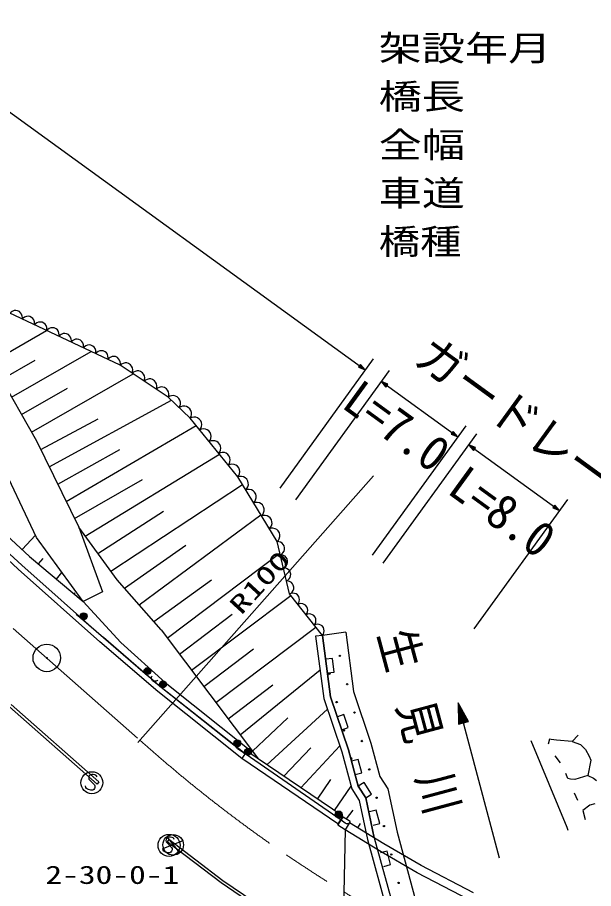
# Model space of a CAD drawing. Units: millimetres, scale not verified. Extents: x 40000 to 680000, y 20000 to 380000.
# Drawn here: x 172110 to 213851, y 255797 to 318855 of the extents above; entities that cross this region are included whole.
import ezdxf
from ezdxf.enums import TextEntityAlignment as Align

# ---------------------------------------------------------------- set-up
doc = ezdxf.new("R2010")
doc.units = ezdxf.units.MM
doc.header["$LTSCALE"] = 1000
doc.linetypes.add('CHAIN', pattern=[18.5, 12, -1.5, 3.5, -1.5])
for name, color, linetype, lineweight in [('M-BGD', 7, 'Continuous', 25), ('M-BMK', 2, 'CHAIN', 13), ('M-STR-STR1', 1, 'Continuous', 25)]:
    doc.layers.add(name, color=color, linetype=linetype, lineweight=lineweight)
doc.layers.add('M-BMK-SRVR', color=3, linetype='Continuous')
doc.layers.add('M-STR-HTXT', color=7, linetype='Continuous')
doc.styles.add('ＭＳ ゴシック', font='')
doc.styles.get('ＭＳ ゴシック').set_extended_font_data('MS Gothic')

# ---------------------------------------------------------------- blocks, each defined once
blk = doc.blocks.new('BUHIN63')
at = {"color": 3, "linetype": 'Continuous', "lineweight": 25}
for p, q in [((93, 741), (-89, -739)), ((687, -292), (-684, 294))]:
    blk.add_line(p, q, dxfattribs=at)
blk.add_circle((0, 0), 746, dxfattribs=at)
blk = doc.blocks.new('BUHIN65')
at = {"color": 7, "linetype": 'Continuous', "lineweight": 25}
blk.add_lwpolyline([(571, 42), (591, 104), (585, 170), (557, 251), (495, 359), (419, 435), (323, 481), (221, 482), (139, 440), (89, 407), (36, 339), (25, 268), (25, -235), (-14, -313), (-85, -390), (-172, -431), (-252, -445), (-342, -432), (-435, -343), (-527, -183), (-556, -108), (-563, -24), (-543, 61), (-491, 156)], dxfattribs=at)
blk.add_circle((0, 0), 796, dxfattribs=at)
blk = doc.blocks.new('BUHIN72')
at = {"color": 7, "linetype": 'Continuous', "lineweight": 25}
for radius in [249, 220, 191, 161, 132, 97.5, 67.5, 38.8, 7.5]:
    blk.add_circle((245, 45), radius, dxfattribs=at)
blk = doc.blocks.new('BUHIN75')
at = {"color": 7, "linetype": 'Continuous', "lineweight": 25}
for radius in [249, 220, 191, 161, 132, 97.5, 67.5, 38.8, 7.5]:
    blk.add_circle((247, 29), radius, dxfattribs=at)
blk = doc.blocks.new('BUHIN78')
at = {"color": 7, "linetype": 'Continuous', "lineweight": 25}
for radius in [249, 220, 191, 161, 132, 97.5, 67.5, 38.8, 7.5]:
    blk.add_circle((248, 19), radius, dxfattribs=at)
blk = doc.blocks.new('BUHIN138')
at = {"color": 7, "linetype": 'Continuous', "lineweight": 25}
blk.add_lwpolyline([(-54, -475), (59, -452), (158, -406), (273, -325), (342, -227), (391, -119), (408, 28), (385, 144), (340, 255), (246, 360), (159, 425), (54, 475)], dxfattribs=at)
blk = doc.blocks.new('BUHIN139')
at = {"color": 7, "linetype": 'Continuous', "lineweight": 25}
blk.add_lwpolyline([(-256, -414), (-142, -442), (-30, -442), (111, -418), (217, -357), (308, -279), (387, -151), (416, -34), (423, 87), (382, 224), (331, 322), (256, 414)], dxfattribs=at)
blk = doc.blocks.new('BUHIN140')
at = {"color": 7, "linetype": 'Continuous', "lineweight": 25}
blk.add_lwpolyline([(-129, -533), (3, -523), (122, -484), (265, -408), (357, -307), (428, -191), (468, -26), (458, 109), (423, 242), (331, 374), (242, 460), (129, 533)], dxfattribs=at)
blk = doc.blocks.new('BUHIN141')
at = {"color": 7, "linetype": 'Continuous', "lineweight": 25}
blk.add_lwpolyline([(-57, -546), (72, -518), (186, -464), (317, -370), (395, -257), (449, -133), (467, 36), (440, 169), (387, 296), (278, 415), (178, 489), (57, 546)], dxfattribs=at)
blk = doc.blocks.new('BUHIN145')
at = {"color": 7, "linetype": 'Continuous', "lineweight": 25}
blk.add_lwpolyline([(167, -461), (260, -388), (330, -300), (399, -173), (417, -52), (413, 69), (361, 212), (287, 307), (195, 389), (61, 442), (-48, 462), (-167, 461)], dxfattribs=at)
blk = doc.blocks.new('BUHIN146')
at = {"color": 7, "linetype": 'Continuous', "lineweight": 25}
blk.add_lwpolyline([(103, -513), (213, -451), (301, -369), (394, -247), (432, -121), (447, 7), (415, 166), (352, 279), (268, 379), (135, 457), (23, 496), (-103, 513)], dxfattribs=at)
blk = doc.blocks.new('BUHIN147')
at = {"color": 7, "linetype": 'Continuous', "lineweight": 25}
blk.add_lwpolyline([(15, -549), (140, -504), (245, -435), (363, -325), (426, -203), (463, -73), (459, 98), (414, 225), (345, 344), (221, 448), (113, 508), (-15, 549)], dxfattribs=at)
blk = doc.blocks.new('BUHIN183')
at = {"color": 7, "linetype": 'Continuous', "lineweight": 25}
blk.add_lwpolyline([(-251, -433), (182, -683), (683, 182), (251, 433)], dxfattribs=at)
blk = doc.blocks.new('BUHIN246')
at = {"color": 7, "linetype": 'Continuous', "lineweight": 25}
for radius in [995, 30]:
    blk.add_circle((0, 0), radius, dxfattribs=at)
blk = doc.blocks.new('BUHIN249')
at = {"color": 7, "linetype": 'Continuous', "lineweight": 25}
for points in [[(0, 0), (44, 513), (-202, 474)], [(-16, 101), (-160, 449), (12, 477)], [(-24, 151), (-139, 434), (-3, 455)], [(-32, 201), (-117, 418), (-19, 434)], [(-40, 251), (-96, 402), (-34, 412)]]:
    blk.add_lwpolyline(points, close=True, dxfattribs=at)
for points in [[(-8, 51), (-182, 465), (28, 498), (-8, 52)], [(-62, 389), (-48, 301), (-75, 387), (-50, 391), (-48, 301)]]:
    blk.add_lwpolyline(points, dxfattribs=at)
blk = doc.blocks.new('BUHIN248')
at = {"color": 7, "linetype": 'Continuous', "lineweight": 25}
for points in [[(0, 0), (-44, -513), (202, -474)], [(16, -101), (160, -449), (-12, -477)], [(24, -151), (139, -434), (3, -455)], [(32, -201), (117, -418), (19, -434)], [(40, -251), (96, -402), (34, -412)]]:
    blk.add_lwpolyline(points, close=True, dxfattribs=at)
for points in [[(8, -51), (182, -465), (-28, -498), (8, -52)], [(62, -389), (48, -301), (75, -387), (50, -391), (48, -301)]]:
    blk.add_lwpolyline(points, dxfattribs=at)

msp = doc.modelspace()

# ---------------------------------------------------------------- linework, layer by layer
at = {"layer": 'M-BGD'}
for p, q in [((110701, 356074), (197306, 293344)), ((179553, 293687), (165356, 300332)), ((168418, 297082), (173502, 288199)), ((170234, 293910), (174212, 296187)), ((171686, 291372), (177451, 294671)), ((170960, 292641), (173396, 294035)), ((197892, 294154), (191109, 284789)), ((183036, 291367), (179553, 293687)), ((192279, 283942), (199062, 293307)), ((173139, 288834), (180507, 293051)), ((172413, 290103), (175741, 292008)), ((198475, 292497), (204011, 288487)), ((184631, 289857), (183036, 291367)), ((174419, 286324), (183263, 291152)), ((161187, 290650), (172994, 279840)), ((172153, 278916), (160347, 289725)), ((172420, 279213), (160613, 290023)), ((173808, 287574), (177968, 289790)), ((188084, 285593), (184631, 289857)), ((175642, 283823), (185066, 289319)), ((204598, 289297), (197815, 279932)), ((173499, 281204), (170059, 288442)), ((173502, 288199), (176559, 281948)), ((198614, 279354), (205397, 288718)), ((175030, 285074), (179540, 287591)), ((204810, 287908), (211371, 283156)), ((177021, 281315), (186755, 287234)), ((180835, 266363), (197903, 285674)), ((176253, 282573), (181179, 285403)), ((178869, 278782), (188415, 285049)), ((190937, 280910), (188084, 285593)), ((211958, 283966), (205175, 274601)), ((177945, 280048), (182695, 283127)), ((180929, 276333), (189755, 282850)), ((179331, 278148), (176559, 281948)), ((176559, 281948), (178271, 277268)), ((172457, 280332), (173415, 281379)), ((176869, 276569), (173499, 281204)), ((179863, 277543), (184310, 280662)), ((191830, 277121), (190937, 280910)), ((182967, 273934), (191131, 280087)), ((172994, 279840), (176869, 276569)), ((173640, 279295), (173975, 279692)), ((178081, 273658), (172153, 278916)), ((178346, 273958), (172420, 279213)), ((174932, 278205), (175334, 278681)), ((182526, 274518), (179331, 278148)), ((181994, 275123), (186172, 278135)), ((176223, 277115), (176290, 277194)), ((178271, 277268), (176869, 276569)), ((184728, 271597), (191916, 277014)), ((194211, 274125), (191830, 277121)), ((176869, 276569), (179607, 273615)), ((176744, 275319), (176365, 275645)), ((183848, 272765), (187673, 275648)), ((181370, 271350), (176744, 275319)), ((182526, 274518), (189573, 265169)), ((186490, 269259), (193737, 274722)), ((195897, 274348), (194211, 274125)), ((195897, 274348), (196464, 270065)), ((182536, 270362), (178341, 273962)), ((194211, 274125), (193716, 274059)), ((193716, 274059), (194311, 269565)), ((194800, 269679), (194211, 274125)), ((194211, 274125), (194800, 269679)), ((182281, 270054), (178081, 273658)), ((179607, 273615), (182817, 270714)), ((185609, 270428), (189218, 273148)), ((181750, 271024), (181370, 271350)), ((188251, 266922), (194036, 271638)), ((182495, 270380), (182102, 270690)), ((182817, 270714), (188888, 265871)), ((187371, 268091), (190615, 270536)), ((188358, 265206), (182281, 270054)), ((187889, 266118), (182495, 270380)), ((188607, 265519), (182536, 270362)), ((196464, 270065), (197721, 266332)), ((194311, 269565), (195614, 265697)), ((196093, 265841), (194800, 269679)), ((194800, 269679), (196093, 265841)), ((171532, 268962), (177887, 263363)), ((171666, 269110), (178020, 263513)), ((190185, 264755), (194576, 268777)), ((207035, 257997), (204051, 269233)), ((189132, 265754), (191701, 268154)), ((212727, 266913), (212310, 266441)), ((188281, 265809), (187889, 266118)), ((192633, 263098), (195467, 266134)), ((197721, 266332), (198367, 263914)), ((209310, 266510), (211908, 260240)), ((210649, 266620), (210551, 266252)), ((210772, 266587), (210649, 266620)), ((211156, 266551), (210772, 266587)), ((212310, 266441), (211156, 266551)), ((212310, 266441), (212907, 266216)), ((212907, 266216), (213271, 265857)), ((188678, 265494), (188267, 265778)), ((188722, 265745), (188358, 265206)), ((195243, 260954), (188678, 265494)), ((195693, 261027), (188722, 265745)), ((191409, 263927), (193357, 265979)), ((195614, 265697), (196330, 263014)), ((196793, 263219), (196093, 265841)), ((196093, 265841), (196793, 263219)), ((213271, 265857), (213541, 265391)), ((195328, 260489), (188358, 265206)), ((211046, 265397), (211439, 264899)), ((213660, 265096), (213427, 263975)), ((213541, 265391), (213660, 265096)), ((193857, 262270), (194815, 263685)), ((198367, 263914), (198946, 263012)), ((211992, 263766), (211828, 264138)), ((212176, 263717), (211992, 263766)), ((212499, 263697), (212176, 263717)), ((213427, 263975), (212499, 263697)), ((213427, 263975), (213840, 263800)), ((213840, 263800), (214053, 263612)), ((178020, 263513), (177887, 263363)), ((195081, 261441), (196278, 263210)), ((196330, 263014), (196878, 262162)), ((197348, 262355), (196793, 263219)), ((196793, 263219), (197348, 262355)), ((198946, 263012), (199612, 259875)), ((197959, 259475), (197348, 262355)), ((197348, 262355), (197959, 259475)), ((212438, 262727), (212692, 262200)), ((196878, 262162), (197473, 259356)), ((213580, 261832), (213081, 261439)), ((213936, 261935), (213580, 261832)), ((195961, 260835), (196423, 261479)), ((213081, 261439), (213241, 260806)), ((195655, 260669), (195243, 260954)), ((195693, 261027), (195328, 260489)), ((195334, 260381), (195710, 260972)), ((196228, 260643), (195710, 260972)), ((196228, 260643), (195853, 260052)), ((196771, 260192), (196966, 260509)), ((195853, 260052), (195334, 260381)), ((199612, 259875), (207715, 230114)), ((211908, 260240), (211991, 260033)), ((183091, 259340), (182969, 259181)), ((186875, 256205), (182969, 259181)), ((186992, 256368), (183091, 259340)), ((197473, 259356), (201614, 244357)), ((197959, 259475), (202096, 244490)), ((191425, 253125), (186875, 256205)), ((191534, 253293), (186992, 256368))]:
    msp.add_line(p, q, dxfattribs=at)
for points in [[(194571, 271406), (195067, 271472), (194936, 272463), (194440, 272397)], [(182102, 270690), (181906, 270845), (181870, 270880), (181842, 270917), (181823, 270965), (181812, 271012), (181812, 271064), (181820, 271112), (181842, 271160), (181865, 271196)], [(182292, 270888), (182258, 270857), (182213, 270827), (182160, 270807), (182117, 270801), (182065, 270803), (182015, 270816), (181975, 270836), (181939, 270861), (181750, 271024)], [(204090, 269084), (204734, 267901), (204118, 267738), (204091, 269081)], [(195606, 267286), (196080, 267446), (195761, 268394), (195287, 268234)], [(204354, 268091), (204286, 268349), (204390, 268101), (204318, 268082), (204286, 268349)], [(188267, 265778), (188061, 265921), (188023, 265953), (187993, 265989), (187970, 266035), (187956, 266081), (187953, 266134), (187958, 266182), (187977, 266231), (187998, 266268)], [(188828, 265695), (188796, 265662), (188752, 265631), (188700, 265609), (188657, 265601), (188605, 265600), (188555, 265611), (188514, 265629), (188477, 265654), (188281, 265809)], [(196572, 264047), (197055, 264176), (196797, 265142), (196314, 265013)], [(197340, 262366), (197761, 262636), (197221, 263478), (196800, 263208)], [(196208, 260590), (196178, 260555), (196136, 260522), (196085, 260496), (196043, 260486), (195991, 260482), (195941, 260490), (195898, 260505), (195860, 260527), (195655, 260669)]]:
    msp.add_lwpolyline(points, dxfattribs=at)
for points in [[(204051, 269233), (204074, 267687), (204798, 267879)], [(204130, 268936), (204666, 267941), (204158, 267806)], [(204168, 268791), (204597, 267981), (204198, 267875)], [(204208, 268642), (204528, 268021), (204238, 267944)], [(204246, 268497), (204459, 268061), (204278, 268013)]]:
    msp.add_lwpolyline(points, close=True, dxfattribs=at)
for centre in [(195467, 272639), (194706, 271346), (195999, 270585), (195238, 269293), (196530, 268532), (195769, 267239), (197062, 266478), (197594, 264424), (198125, 262371), (198657, 260317), (199189, 258263), (199720, 256210)]:
    msp.add_circle(centre, 49.8, dxfattribs=at)
for centre, start, end in [((196301, 265185), 245.04879, 144.85266), ((196833, 263132), 318.84894, 106.54708)]:
    msp.add_arc(centre, 49.8, start, end, dxfattribs=at)
at = {"layer": 'M-BMK'}
msp.add_line((180815, 266695), (147337, 296199), dxfattribs=at)
msp.add_arc((247751, 340992), 100000, 228.11121, 310.58716, dxfattribs=at)
at = {"layer": 'M-STR-STR1'}
for p, q in [((198652, 259034), (196167, 260563)), ((195853, 260052), (195665, 250821)), ((198338, 258523), (195853, 260052)), ((201369, 257467), (198652, 259034)), ((201080, 256941), (198338, 258523)), ((205141, 255500), (201369, 257467)), ((204874, 254962), (201080, 256941))]:
    msp.add_line(p, q, dxfattribs=at)

# ---------------------------------------------------------------- block references
at = {"layer": 'M-BGD', "rotation": 45}
for name, p in [('BUHIN145', (172011, 297217)), ('BUHIN145', (172898, 296802)), ('BUHIN145', (173786, 296387)), ('BUHIN145', (174673, 295971)), ('BUHIN145', (175560, 295556)), ('BUHIN145', (176448, 295141)), ('BUHIN145', (177335, 294725)), ('BUHIN145', (178222, 294310)), ('BUHIN145', (179109, 293894)), ('BUHIN146', (179989, 293397)), ('BUHIN146', (180859, 292817)), ('BUHIN249', (197306, 293344)), ('BUHIN146', (181730, 292237)), ('BUHIN248', (198475, 292497)), ('BUHIN146', (182601, 291657)), ('BUHIN147', (183435, 290990)), ('BUHIN147', (184232, 290235)), ('BUHIN141', (184976, 289431)), ('BUHIN141', (185667, 288578)), ('BUHIN249', (204011, 288487)), ('BUHIN141', (186357, 287725)), ('BUHIN141', (187048, 286872)), ('BUHIN248', (204810, 287908)), ('BUHIN141', (187739, 286019)), ('BUHIN140', (188369, 285124)), ('BUHIN140', (188940, 284188)), ('BUHIN140', (189510, 283251)), ('BUHIN249', (211371, 283156)), ('BUHIN140', (190081, 282315)), ('BUHIN140', (190652, 281378)), ('BUHIN139', (191049, 280436)), ('BUHIN139', (191272, 279489)), ('BUHIN139', (191495, 278542)), ('BUHIN139', (191718, 277595)), ('BUHIN138', (192128, 276747)), ('BUHIN138', (192723, 275997)), ('BUHIN78', (176744, 275319)), ('BUHIN138', (193318, 275248)), ('BUHIN138', (193914, 274499)), ('BUHIN246', (174237, 272492)), ('BUHIN78', (181370, 271350)), ('BUHIN75', (182495, 270380)), ('BUHIN75', (187889, 266118)), ('BUHIN72', (188678, 265494)), ('BUHIN65', (177504, 263460)), ('BUHIN72', (195243, 260954)), ('BUHIN183', (197743, 260866)), ('BUHIN65', (183098, 258926)), ('BUHIN183', (198535, 257889))]:
    msp.add_blockref(name, p, dxfattribs=at)
at = {"layer": 'M-BMK-SRVR', "rotation": 45}
msp.add_blockref('BUHIN63', (183395, 258963), dxfattribs=at)

# ---------------------------------------------------------------- texts
at = {"layer": 'M-BGD', "style": 'ＭＳ ゴシック'}
for s, height, rotation, width, p in [('ガードレール', 2566, 324, 0.95, (200267, 293303)), ('L=7.0', 2566, 324, 0.95, (195044, 290059)), ('L=8.0', 2566, 324, 0.95, (202695, 283856)), ('R100', 1320, 47.4, 1.5, (188609, 275268))]:
    msp.add_text(s, height=height, rotation=rotation, dxfattribs=dict(at, width=width)).set_placement(p, align=Align.BOTTOM_LEFT)
at = {"layer": 'M-BGD', "insert": (197949, 274118), "char_height": 2566, "attachment_point": 7, "rotation": 285, "style": 'ＭＳ ゴシック'}
msp.add_mtext('\\T1.8;\\W0.85;生見川', dxfattribs=at)
at = {"layer": 'M-BMK-SRVR', "style": 'ＭＳ ゴシック', "width": 1.35}
msp.add_text('2-30-0-1', height=1320, dxfattribs=at).set_placement((174137, 255738), align=Align.BOTTOM_LEFT)
at = {"layer": 'M-STR-HTXT', "style": 'ＭＳ ゴシック'}
for s, width, p in [('架設年月\u3000\u3000H18.3', 1.25, (198283, 315169)), ('橋長\u3000\u3000\u3000\u3000L=31.0', 1.25, (198283, 311669)), ('全幅\u3000\u3000\u3000\u3000W1=10.5', 1.25, (198283, 308169)), ('車道\u3000\u3000\u3000\u3000W2= 6.0', 1.25, (198283, 304669)), ('橋種\u3000\u3000\u3000\u3000PC', 1.2, (198283, 301169))]:
    msp.add_text(s, height=1833, dxfattribs=dict(at, width=width)).set_placement(p, align=Align.BOTTOM_LEFT)

doc.saveas('drawing.dxf')
